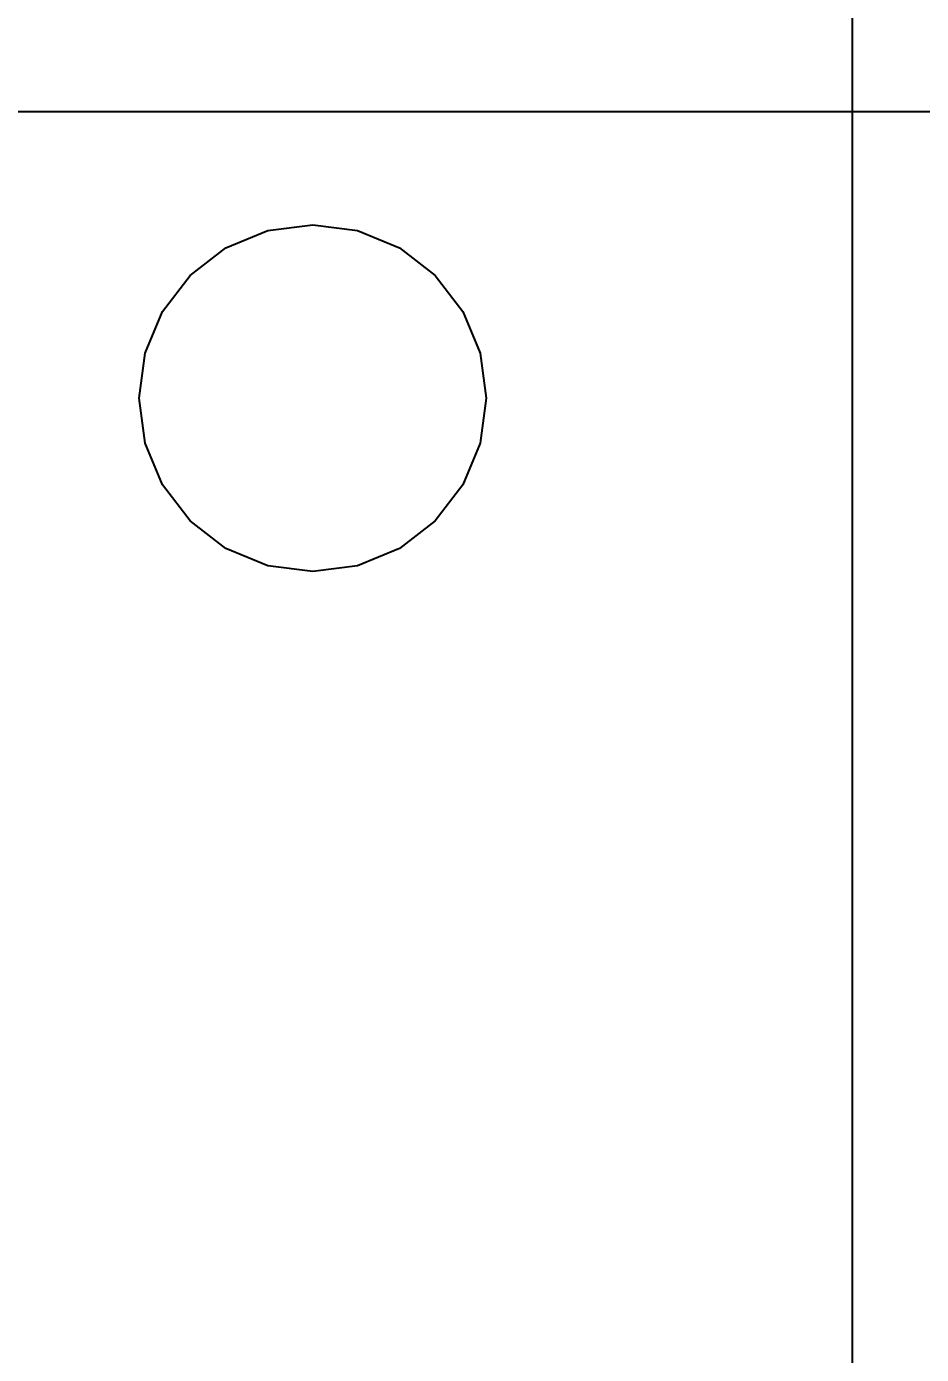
# Model space of a CAD drawing. Header units: millimetres. Extents: x 563 to 681, y 173 to 284.
# Drawn here: x 664.62 to 668.94, y 188.41 to 194.82 of the extents above; entities that cross this region are included whole.
import ezdxf

# ---------------------------------------------------------------- set-up
doc = ezdxf.new("R2010")
doc.units = ezdxf.units.MM
doc.header["$LTSCALE"] = 30.734
doc.header["$PDMODE"] = 3
doc.header["$PDSIZE"] = 0.3125
doc.layers.get('0').update_dxf_attribs({"linetype": 'CONTINUOUS'})
doc.layers.get('Defpoints').update_dxf_attribs({"linetype": 'CONTINUOUS'})
doc.layers.add('dim', color=6, linetype='CONTINUOUS', lineweight=9)
doc.styles.add('Verdana', font='verdana.ttf', dxfattribs={"height": 2.5})
doc.dimstyles.new('aaaaaaaa 3.0', dxfattribs={"dimtxt": 2.5, "dimasz": 1.5, "dimexe": 1.25, "dimexo": 0.625, "dimtad": 1, "dimdec": 1, "dimzin": 9, "dimdsep": 46, "dimtxsty": 'Verdana', "dimcen": 0, "dimazin": 0, "dimtfac": 1, "dimtofl": 0, "dimtmove": 0, "dimatfit": 3, "dimfxl": 1, "dimlwd": 25, "dimlwe": 25, "dimarcsym": 0})

# ---------------------------------------------------------------- blocks, each defined once
blk = doc.blocks.new('*D30')
at = {"layer": 'Defpoints', "color": 0}
for p in [(668.6055, 197.6617), (681.4555, 193.4054), (668.6055, 186.0625)]:
    blk.add_point(p, dxfattribs=at)
at = {"layer": 'dim', "color": 0, "lineweight": 25}
for p, q in [((668.6055, 186.6875), (668.6055, 198.9117)), ((681.4555, 194.0304), (681.4555, 198.9117)), ((679.9555, 197.6617), (670.1055, 197.6617))]:
    blk.add_line(p, q, dxfattribs=at)
at = {"layer": 'dim', "color": 0}
for points in [[(670.1055, 197.9117), (670.1055, 197.4117), (668.6055, 197.6617)], [(679.9555, 197.4117), (679.9555, 197.9117), (681.4555, 197.6617)]]:
    blk.add_solid(points, dxfattribs=at)
at = {"layer": 'dim', "color": 0, "insert": (675.0305, 199.5938), "char_height": 2.5, "attachment_point": 5, "style": 'Verdana'}
blk.add_mtext('12.8', dxfattribs=at)

msp = doc.modelspace()

# ---------------------------------------------------------------- linework, layer by layer
at = {"linetype": 'Continuous'}
for p, q in [((680.4555, 194.414), (663.6966, 194.4119)), ((665.7826, 193.839), (665.9993, 193.8676)), ((665.9993, 193.8676), (666.2159, 193.839)), ((665.5807, 193.7554), (665.7826, 193.839)), ((666.2159, 193.839), (666.4178, 193.7554)), ((665.4073, 193.6224), (665.5807, 193.7554)), ((666.4178, 193.7554), (666.5912, 193.6224)), ((665.2743, 193.449), (665.4073, 193.6224)), ((666.5912, 193.6224), (666.7243, 193.449)), ((665.1906, 193.2471), (665.2743, 193.449)), ((666.7243, 193.449), (666.8079, 193.2471)), ((665.1621, 193.0304), (665.1906, 193.2471)), ((666.8079, 193.2471), (666.8364, 193.0304)), ((665.1906, 192.8137), (665.1621, 193.0304)), ((666.8364, 193.0304), (666.8079, 192.8137)), ((665.2743, 192.6118), (665.1906, 192.8137)), ((666.8079, 192.8137), (666.7243, 192.6118)), ((665.4073, 192.4384), (665.2743, 192.6118)), ((666.7243, 192.6118), (666.5912, 192.4384)), ((665.5807, 192.3054), (665.4073, 192.4384)), ((666.5912, 192.4384), (666.4178, 192.3054)), ((665.7826, 192.2218), (665.5807, 192.3054)), ((666.4178, 192.3054), (666.2159, 192.2218)), ((665.9993, 192.1932), (665.7826, 192.2218)), ((666.2159, 192.2218), (665.9993, 192.1932))]:
    msp.add_line(p, q, dxfattribs=at)

# ---------------------------------------------------------------- dimensions: what is measured, and where the dimension line sits
at = {"layer": 'dim'}
dim = msp.add_linear_dim(base=(668.6054772, 197.6616862), p1=(681.4554766, 193.4053871), p2=(668.6054772, 186.062534), dimstyle='aaaaaaaa 3.0', dxfattribs=at)
dim.commit()
dim.dimension.update_dxf_attribs({"geometry": '*D30', "text_midpoint": (675.0304769, 199.5937715)})

doc.saveas('drawing.dxf')
